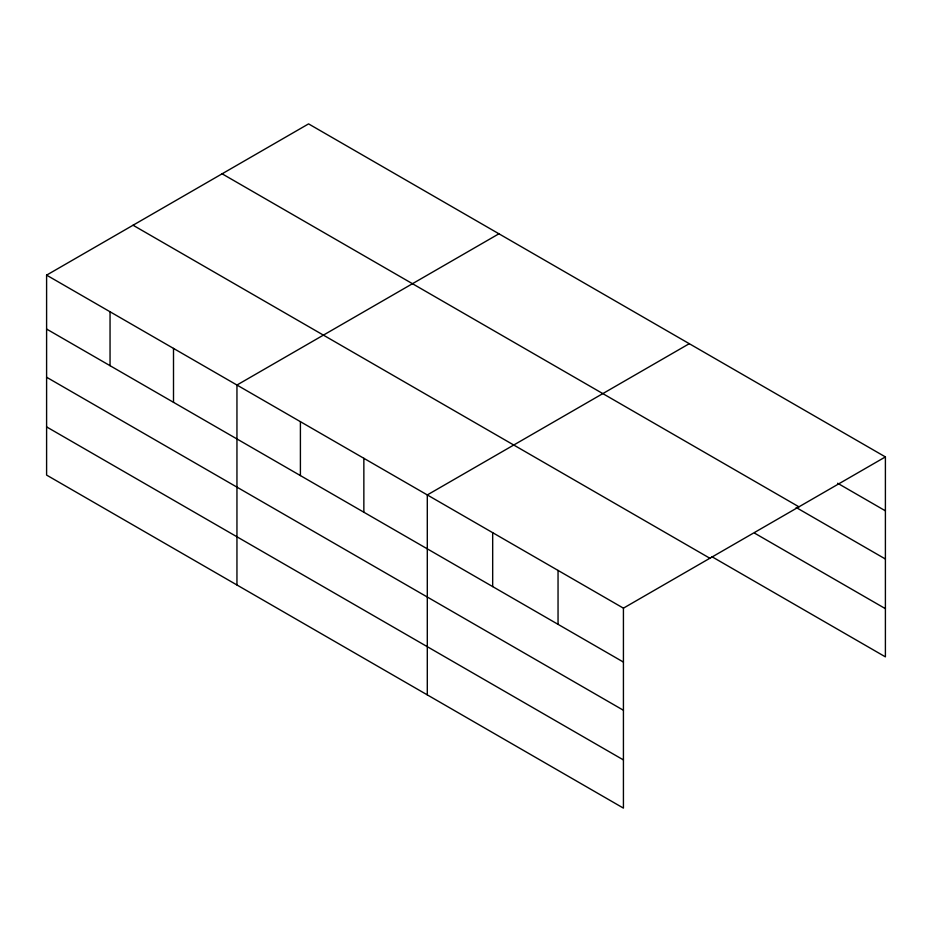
<?xml version="1.0" encoding="UTF-8"?>
<svg xmlns="http://www.w3.org/2000/svg" width="932" height="932" viewBox="0 0 932 932"><rect width="100%" height="100%" fill="white"/><g stroke="black" fill="none" stroke-linecap="round" stroke-linejoin="round"><path stroke-width="1.4" d="M623.426 710.266L623.426 608.165L46.6 275.138L46.6 475.087L623.426 808.114L623.426 710.266L46.6 377.239M46.6 275.138L308.574 123.886L885.4 456.913L885.4 656.862L711.908 556.695M498.923 233.792L236.949 385.044L236.949 584.981M689.284 343.687L427.299 494.939L427.299 694.876M623.426 608.165L885.4 456.913M837.623 483.242L885.4 510.829M222.119 173.806L798.945 506.833M796.138 507.486L885.4 559.014M754.652 533.186L885.4 608.666M133.055 225.229L709.881 558.256M46.6 329.054L623.426 662.081M46.6 426.891L623.426 759.918M558.047 570.431L558.047 624.335M492.678 532.685L492.678 586.589M363.853 458.311L363.853 512.216M300.407 421.672L300.407 475.588M173.503 348.405L173.503 402.321M110.046 311.777L110.046 365.682"/></g></svg>
